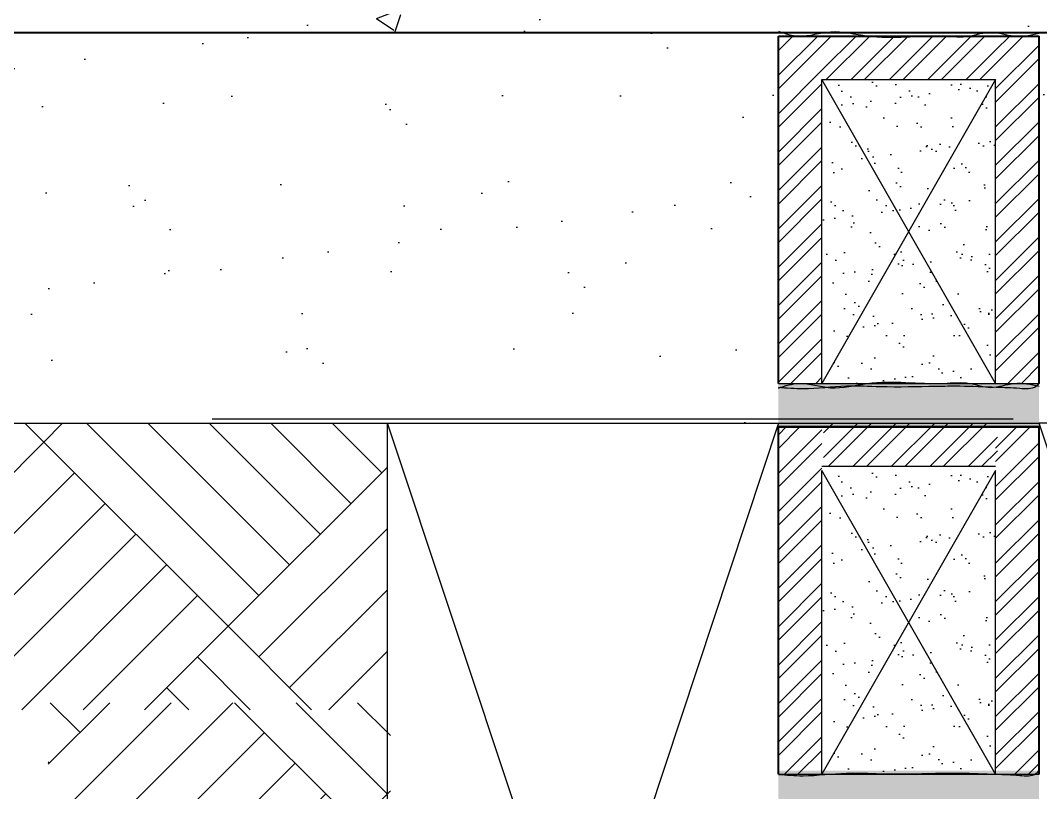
# Model space of a CAD drawing. Header units: inches. Extents: x 8351 to 42256, y 21052 to 33437.
# Drawn here: x 8616.39 to 8639.87, y 24092.05 to 24109.84 of the extents above; entities that cross this region are included whole.
import ezdxf

# ---------------------------------------------------------------- set-up
doc = ezdxf.new("R2010")
doc.units = ezdxf.units.IN
doc.header["$MEASUREMENT"] = 0
pattern_1 = [(45, (-148085.0097662437, 22340.37580470162), (-0.4419417382415922, 0.4419417382415922), []), (45, (-148085.0097662437, 22340.68830470162), (-0.4419417382415922, 0.4419417382415922), [])]

msp = doc.modelspace()

# ---------------------------------------------------------------- hatches: boundary and pattern name
h = msp.add_hatch()
h.set_pattern_fill('AR-CONC', color=8, scale=0.8, style=0)
h.set_pattern_definition([(49.99999999999999, (-148085.0097662437, 22322.45773360346), (5.738081460806028, -0.5020170798607609), [0.6000000000000001, -6.600000000000001]), (355, (-148085.0097662437, 22322.45773360346), (-1.110010668904, 6.017537069600095), [0.48, -5.28]), (100.4514, (-148084.5315928034, 22322.41589888351), (4.628075053712172, 5.515516336487629), [0.5099215199999925, -5.609136895999939]), (46.18420000000002, (-148085.0097662437, 22324.05773360355), (8.537928389005156, -1.324152114632145), [0.8999999999999954, -9.899999999999926]), (96.63559999999998, (-148084.2982722831, 22323.94738714749), (7.477301644389627, 7.792942967203534), [0.7648823039999939, -8.413703999999903]), (351.1842, (-148085.0097662437, 22324.05773360355), (7.477295561069018, 7.792948807402597), [0.7200000000000001, -7.920000000000001]), (21, (-148084.2097662439, 22323.65773360364), (4.775256416947694, -3.220951125322711), [0.6000000000000001, -6.600000000000001]), (326.0000000000001, (-148084.2097662439, 22323.65773360364), (1.946522655372654, 5.801200360374825), [0.48, -5.28]), (71.4514, (-148083.8118283798, 22323.38932075564), (6.72178102865192, 2.580243973679619), [0.5099215200000001, -5.609136896]), (37.50000000000001, (-148085.0097662437, 22322.45773360346), (0.09727884253832536, 2.663150830650492), [0, -5.216, 0, -5.36, 0, -5.300000000000001]), (7.499999999999999, (-148085.0097662437, 22322.45773360346), (2.104556299537189, 3.155293695058882), [0, -3.056, 0, -5.096, 0, -2.02]), (327.5, (-148086.7937662437, 22322.45773360346), (4.270579489379273, -0.1804389738750384), [0, -2, 0, -6.24, 0, -8.28]), (317.5, (-148087.5937662435, 22322.45773360346), (4.66548935473909, 0.8008398586585411), [0, -2.6, 0, -4.144, 0, -5.88])])
edge = h.paths.add_edge_path()
edge.add_line((8675.456784832966, 24113.56294799296), (8639.478140805591, 24113.56294799296))
edge.add_spline(control_points=[(8639.478140805591, 24113.56294799296), (8639.407192529854, 24113.55653773088), (8639.336326642637, 24113.55548220666), (8639.26559186608, 24113.56294799296)], knot_values=[5.468446856194241, 5.468446856194241, 5.468446856194241, 5.468446856194241, 5.682645937162691, 5.682645937466111, 5.682645937466111, 5.682645937466111], degree=3, periodic=0)
edge.add_line((8639.26559186608, 24113.56294799296), (8638.243764037941, 24113.56294799296))
edge.add_spline(control_points=[(8638.243764037941, 24113.56294799296), (8638.04597070415, 24113.53078032823), (8637.844941026275, 24113.55438820997), (8637.644158465531, 24113.56294799296)], knot_values=[3.830591787237537, 3.830591787237537, 3.830591787237537, 3.830591787238227, 4.430197358939486, 4.430197358939486, 4.430197358939486, 4.430197358949663], degree=3, periodic=0)
edge.add_line((8637.644158465531, 24113.56294799296), (8637.219346484844, 24113.56294799296))
edge.add_spline(control_points=[(8637.219346484844, 24113.56294799296), (8636.773805172857, 24113.54850368088), (8636.32971735925, 24113.50301167814), (8635.887813811865, 24113.56294799296)], knot_values=[2.074247133455103, 2.074247133455103, 2.074247133455103, 2.074247133455103, 3.407322677639561, 3.407322677639561, 3.407322677639561, 3.407322677640673], degree=3, periodic=0)
edge.add_line((8635.887813811865, 24113.56294799296), (8605.168646276672, 24113.56294799296))
edge.add_line((8605.168646276672, 24113.56294799296), (8605.168646276672, 24109.56294799296))
edge.add_line((8605.168646276672, 24109.56294799296), (8634.889080400322, 24109.56294799296))
edge.add_spline(control_points=[(8634.889080400322, 24109.56294799296), (8634.937594034453, 24109.57107641434), (8635.107501811091, 24109.59403148599), (8635.277160210278, 24109.58020248057), (8635.398361457255, 24109.56294799296)], knot_values=[1.06876747032226, 1.06876747032226, 1.06876747032226, 1.06876747032226, 1.21519831769307, 1.58148033577314, 1.58148033577314, 1.58148033577314, 1.58148033577314], degree=3, periodic=0)
edge.add_line((8635.398361457255, 24109.56294799296), (8638.614967978303, 24109.56294799296))
edge.add_spline(control_points=[(8638.614967978303, 24109.56294799296), (8638.651737085287, 24109.56869680274), (8638.731399626215, 24109.57670270398), (8638.811245716852, 24109.56944918985), (8638.854286308144, 24109.56294799296)], knot_values=[4.807845778061064, 4.807845778061064, 4.807845778061064, 4.807845778061064, 4.920430728048533, 5.051741984417495, 5.051741984417495, 5.051741984417495, 5.051741984417495], degree=3, periodic=0)
edge.add_line((8638.854286308144, 24109.56294799296), (8675.456784832966, 24109.56294799296))
edge.add_line((8675.456784832966, 24109.56294799296), (8675.456784832966, 24113.56294799296))
h = msp.add_hatch()
h.set_pattern_fill('AR-SAND', color=5, scale=2, style=0)
h.set_pattern_definition([(37.50000000000001, (-148085.0097662437, 22322.45773360346), (-0.1259867162192163, 3.853647538026317), [0, -3.04, 0, -3.4, 0, -3.25]), (7.499999999999999, (-148085.0097662437, 22322.45773360346), (3.539553410535454, 5.644292130459481), [0, -1.64, 0, -2.74, 0, -1.05]), (327.5, (-148087.4697662437, 22322.45773360346), (6.22828372350299, 0.011318107073929), [0, -1, 0, -3.6, 0, -4.7]), (317.5, (-148087.4697662437, 22322.45773360346), (6.012253209144586, 1.755351129868498), [0, -0.5, 0, -2.36, 0, -2.7])])
edge = h.paths.add_edge_path()
edge.add_line((8675.456784832966, 24109.56294799296), (8639.929298417386, 24109.56294799296))
edge.add_spline(control_points=[(8639.478140805591, 24109.48101909112), (8639.598115758714, 24109.4918589725), (8639.718326305714, 24109.51801098816), (8639.838536852714, 24109.54416300383)], knot_values=[5.68264593746256, 5.68264593746256, 5.68264593746256, 5.68264593746256, 6.044860867008448, 6.044860867008448, 6.044860867008448, 6.044860867008448], degree=3, periodic=0)
edge.add_line((8639.838536852714, 24109.54416300383), (8639.838536852714, 24100.56294799343))
edge.add_line((8639.838536852714, 24100.56294799296), (8675.456784832966, 24100.56294799296))
edge.add_line((8675.456784832966, 24100.56294799296), (8675.456784832966, 24109.56294799296))
h.paths.add_polyline_path([(8633.838536852714, 24109.56294799296), (8605.168646276672, 24109.56294799296), (8605.168646276672, 24100.56294799296), (8633.838536852714, 24100.56294799296)])
h = msp.add_hatch()
h.set_pattern_fill('STEEL', color=1, scale=5, style=0)
h.set_pattern_definition(pattern_1)
h.paths.add_polyline_path([(8638.838536852714, 24101.48101909112), (8639.838536852714, 24101.48101909112), (8639.838536852714, 24109.48101909112), (8638.838536852714, 24109.48101909112)])
h.paths.add_polyline_path([(8634.838536852714, 24109.48101909112), (8633.838536852714, 24109.48101909112), (8633.838536852714, 24101.48101909112), (8634.838536852714, 24101.48101909112)])
h = msp.add_hatch()
h.set_pattern_fill('STEEL', color=1, scale=5, style=0)
h.set_pattern_definition(pattern_1)
h.paths.add_polyline_path([(8638.838536852714, 24108.48101909112), (8638.838536852714, 24109.48101909112), (8634.838536852714, 24109.48101909112), (8634.838536852714, 24108.48101909112)])
h = msp.add_hatch()
h.set_pattern_fill('AR-SAND', color=8, scale=0.5, style=0)
h.set_pattern_definition([(37.50000000000001, (-148124.8735433373, 22309.9797618592), (-0.03149667905480408, 0.9634118845065793), [0, -0.76, 0, -0.85, 0, -0.8125]), (7.499999999999999, (-148124.8735433373, 22309.9797618592), (0.8848883526338636, 1.41107303261487), [0, -0.41, 0, -0.685, 0, -0.2625]), (327.5, (-148125.4885433366, 22309.9797618592), (1.557070930875748, 0.002829526768482249), [0, -0.25, 0, -0.9, 0, -1.175]), (317.5, (-148125.4885433366, 22309.9797618592), (1.503063302286147, 0.4388377824671246), [0, -0.125, 0, -0.59, 0, -0.675])])
h.paths.add_polyline_path([(8634.838536852714, 24101.48101909112), (8638.838536852714, 24101.48101909112), (8638.838536852714, 24108.48101909112), (8634.838536852714, 24108.48101909112)])
h = msp.add_hatch()
h.set_pattern_fill('ESCHER', color=8, scale=0.2, style=0)
h.set_pattern_definition([(59.99999999999999, (-148085.0097662437, 22310.37580470162), (-0.2399999999062395, -5.413260950604126e-11), [0.22, -0.02]), (180, (-148085.0097662437, 22310.37580470162), (0.12, -0.2078460968), [0.22, -0.02]), (300.0000000000001, (-148085.0097662437, 22310.37580470162), (0.2399999999062395, -5.413260950604126e-11), [0.22, -0.02]), (59.99999999999999, (-148084.9897662432, 22310.37580470162), (-0.2399999999062395, -5.413260950604126e-11), [0.04000000000000001, -0.2]), (300.0000000000001, (-148084.9897662432, 22310.37580470162), (0.2399999999062395, -5.413260950604126e-11), [0.04000000000000001, -0.2]), (59.99999999999999, (-148085.0197662435, 22310.39312520929), (-0.2399999999062395, -5.413260950604126e-11), [0.04000000000000001, -0.2]), (180, (-148085.0197662435, 22310.39312520929), (0.12, -0.2078460968), [0.04000000000000001, -0.2]), (300.0000000000001, (-148085.0197662435, 22310.35848419348), (0.2399999999062395, -5.413260950604126e-11), [0.04000000000000001, -0.2]), (180, (-148085.0197662435, 22310.35848419348), (0.12, -0.2078460968), [0.04000000000000001, -0.2]), (59.99999999999999, (-148085.0897662438, 22310.37580470162), (-0.2399999999062395, -5.413260950604126e-11), [0.04000000000000001, -0.2]), (300.0000000000001, (-148085.0897662438, 22310.37580470162), (0.2399999999062395, -5.413260950604126e-11), [0.04000000000000001, -0.2]), (59.99999999999999, (-148084.9697662437, 22310.30652266907), (-0.2399999999062395, -5.413260950604126e-11), [0.04000000000000001, -0.2]), (180, (-148084.9697662437, 22310.30652266907), (0.12, -0.2078460968), [0.04000000000000001, -0.2]), (300.0000000000001, (-148084.9697662437, 22310.4450867337), (0.2399999999062395, -5.413260950604126e-11), [0.04000000000000001, -0.2]), (180, (-148084.9697662437, 22310.4450867337), (0.12, -0.2078460968), [0.04000000000000001, -0.2]), (0, (-148084.9697662437, 22310.41044571743), (-0.12, 0.2078460968), [0.14, -0.1]), (0, (-148084.9697662437, 22310.34116368534), (-0.12, 0.2078460968), [0.14, -0.1]), (120, (-148084.9997662439, 22310.42776622556), (-0.2399999999062395, 5.413269832388323e-11), [0.1399999999999979, -0.09999999999999898]), (120, (-148085.0597662435, 22310.39312520929), (-0.2399999999062395, 5.413269832388323e-11), [0.1399999999999979, -0.09999999999999898]), (240, (-148085.0597662435, 22310.35848419348), (0.1199999999062394, -0.2078460968541327), [0.14, -0.1]), (240, (-148084.9997662439, 22310.3238431772), (0.1199999999062394, -0.2078460968541327), [0.14, -0.1])])
edge = h.paths.add_edge_path()
edge.add_spline(control_points=[(8639.838536852714, 24101.48101909112), (8639.8173138506, 24101.45767066561), (8639.708791165356, 24101.33827974161), (8639.322188912634, 24101.38307869367), (8638.762419989076, 24101.3956288656), (8638.106710941274, 24101.42655387221), (8637.220764672127, 24101.41345048862), (8636.348246723157, 24101.39117386265), (8635.330024348315, 24101.44759191552), (8634.548939964478, 24101.33519018142), (8634.027401470323, 24101.3763705504), (8633.838536852714, 24101.39128318781)], knot_values=[0, 0, 0, 0, 0.09269881097107557, 0.4740104074243838, 1.017993143595406, 1.851571663378173, 2.411219109026905, 3.683532794642607, 4.466243239001887, 5.465456502621301, 6.032726868925216, 6.032726868925216, 6.032726868925216, 6.032726868925216], degree=3, periodic=0)
edge.add_line((8633.838536852714, 24101.39128318781), (8633.838536852714, 24100.58953947088))
edge.add_spline(control_points=[(8633.838536852714, 24100.58953947088), (8633.997491786, 24100.53815408683), (8634.156446719286, 24100.48676870277), (8634.316972131584, 24100.48101909112)], knot_values=[0, 0, 0, 0, 0.4905884110814394, 0.4905884110814394, 0.4905884110814394, 0.4905884110890959], degree=3, periodic=0)
edge.add_spline(control_points=[(8634.316972131584, 24100.48101909112), (8634.554071707395, 24100.47252678804), (8635.079748563212, 24100.67155546349), (8635.603046214883, 24100.51964272399), (8635.887813811865, 24100.48101909112)], knot_values=[0.4905884110814394, 0.4905884110814394, 0.4905884110814394, 0.4905884110890959, 1.21519831769307, 2.074247133455103, 2.07424713345554, 2.07424713345554, 2.07424713345554], degree=3, periodic=0)
edge.add_line((8635.887813811865, 24100.48101909112), (8637.219346484844, 24100.48101909112))
edge.add_spline(control_points=[(8637.219346484844, 24100.48101909112), (8637.360811741766, 24100.48560535096), (8637.502423532982, 24100.48706154924), (8637.644158465531, 24100.48101909112)], knot_values=[3.407322677643481, 3.407322677643481, 3.407322677643481, 3.407322677643481, 3.830591787237537, 3.830591787245581, 3.830591787245581, 3.830591787245581], degree=3, periodic=0)
edge.add_line((8637.644158465531, 24100.48101909112), (8638.24376403701, 24100.48101909112))
edge.add_spline(control_points=[(8638.24376403701, 24100.48101909112), (8638.405478499573, 24100.50731915122), (8638.743386646476, 24100.64198101664), (8639.08462097377, 24100.5001198801), (8639.26559186608, 24100.48101909112)], knot_values=[4.430197358948973, 4.430197358950231, 4.430197358950231, 4.430197358950231, 4.920430728048533, 5.468446856193365, 5.468446856193365, 5.468446856193365, 5.46844685649766], degree=3, periodic=0)
edge.add_line((8639.26559186608, 24100.48101909112), (8639.478140805591, 24100.48101909112))
edge.add_spline(control_points=[(8639.478140805591, 24100.48101909112), (8639.598115758714, 24100.4918589725), (8639.718326305714, 24100.51801098816), (8639.838536852714, 24100.54416300383)], knot_values=[5.682645937467131, 5.682645937467131, 5.682645937467131, 5.682645937467131, 6.044860867008448, 6.044860867008448, 6.044860867008448, 6.044860867008448], degree=3, periodic=0)
edge.add_line((8639.838536852714, 24100.54416300383), (8639.838536852714, 24101.48101909112))
h = msp.add_hatch(color=7)
edge = h.paths.add_edge_path()
edge.add_line((8639.838536852714, 24101.48101909112), (8633.838536852714, 24101.48101909112))
edge.add_line((8633.838536852714, 24101.48101909112), (8633.838536852714, 24101.39128318781))
edge.add_spline(control_points=[(8633.838536852714, 24101.39128318781), (8634.027401470323, 24101.3763705504), (8634.548939964478, 24101.33519018142), (8635.330024348315, 24101.44759191552), (8636.348246723157, 24101.39117386265), (8637.220764672127, 24101.41345048862), (8638.106710941274, 24101.42655387221), (8638.762419989076, 24101.3956288656), (8639.322188912634, 24101.38307869367), (8639.708791165356, 24101.33827974161), (8639.8173138506, 24101.45767066561), (8639.838536852714, 24101.48101909112)], knot_values=[0, 0, 0, 0, 0.5672703663039161, 1.56648362992333, 2.349194074282609, 3.621507759898311, 4.181155205547044, 5.01473372532981, 5.558716461500833, 5.940028057954141, 6.032726868925216, 6.032726868925216, 6.032726868925216, 6.032726868925216], degree=3, periodic=0)
edge = h.paths.add_edge_path()
edge.add_spline(control_points=[(8635.887813811865, 24100.48101909112), (8635.603046214883, 24100.51964272399), (8635.079748563212, 24100.67155546349), (8634.554071707395, 24100.47252678804), (8634.316972131584, 24100.48101909112)], knot_values=[0.4905884110814394, 0.4905884110814394, 0.4905884110814394, 0.4905884110818768, 1.34963722684391, 2.074247133447884, 2.07424713345554, 2.07424713345554, 2.07424713345554], degree=3, periodic=0)
edge.add_line((8634.316972131584, 24100.48101909112), (8635.887813811865, 24100.48101909112))
edge = h.paths.add_edge_path()
edge.add_spline(control_points=[(8634.316972131584, 24100.48101909112), (8634.156446719286, 24100.48676870277), (8633.997491786, 24100.53815408683), (8633.838536852714, 24100.58953947088)], knot_values=[0, 7.656486555873698e-12, 7.656486555873698e-12, 7.656486555873698e-12, 0.4905884110890959, 0.4905884110890959, 0.4905884110890959, 0.4905884110890959], degree=3, periodic=0)
edge.add_line((8633.838536852714, 24100.58953947088), (8633.838536852714, 24100.48101909112))
edge.add_line((8633.838536852714, 24100.48101909112), (8634.316972131584, 24100.48101909112))
edge = h.paths.add_edge_path()
edge.add_spline(control_points=[(8639.26559186608, 24100.48101909112), (8639.08462097377, 24100.5001198801), (8638.743386646476, 24100.64198101664), (8638.405478499573, 24100.50731915122), (8638.24376403701, 24100.48101909112)], knot_values=[4.430197358948973, 4.430197359253269, 4.430197359253269, 4.430197359253269, 4.978213487398101, 5.468446856496403, 5.468446856496403, 5.468446856496403, 5.46844685649766], degree=3, periodic=0)
edge.add_line((8638.243764037941, 24100.48101909112), (8639.26559186608, 24100.48101909112))
edge = h.paths.add_edge_path()
edge.add_spline(control_points=[(8639.838536852714, 24100.54416300383), (8639.718326305714, 24100.51801098816), (8639.598115758714, 24100.4918589725), (8639.478140805591, 24100.48101909112)], knot_values=[5.682645937467131, 5.682645937467131, 5.682645937467131, 5.682645937467131, 6.044860867008448, 6.044860867008448, 6.044860867008448, 6.044860867008448], degree=3, periodic=0)
edge.add_line((8639.478140805591, 24100.48101909112), (8639.838536852714, 24100.48101909112))
edge.add_line((8639.838536852714, 24100.48101909112), (8639.838536852714, 24100.54416300383))
h = msp.add_hatch()
h.set_pattern_fill('AR-PARQ1', color=8, scale=0.5, angle=45, style=0)
h.set_pattern_definition([(135, (-148085.0097662437, 22322.45773360346), (-8.485281374238571, 8.881784197001252e-16), [6, -6]), (135, (-148084.3026594625, 22323.16484038465), (-8.485281374238571, 8.881784197001252e-16), [6, -6]), (135, (-148083.5955526813, 22323.87194716584), (-8.485281374238571, 8.881784197001252e-16), [6, -6]), (135, (-148082.8884459001, 22324.57905394703), (-8.485281374238571, 8.881784197001252e-16), [6, -6]), (135, (-148082.1813391189, 22325.28616072822), (-8.485281374238571, 8.881784197001252e-16), [6, -6]), (135, (-148081.4742323377, 22325.99326750942), (-8.485281374238571, 8.881784197001252e-16), [6, -6]), (135, (-148080.7671255565, 22326.70037429061), (-8.485281374238571, 8.881784197001252e-16), [6, -6]), (45, (-148089.2524069308, 22326.70037429061), (8.485281374238571, -8.881784197001252e-16), [6, -6]), (45, (-148089.959513712, 22327.4074810718), (8.485281374238571, -8.881784197001252e-16), [6, -6]), (45, (-148090.6666204932, 22328.11458785299), (8.485281374238571, -8.881784197001252e-16), [6, -6]), (45, (-148091.3737272744, 22328.82169463419), (8.485281374238571, -8.881784197001252e-16), [6, -6]), (45, (-148092.0808340556, 22329.52880141538), (8.485281374238571, -8.881784197001252e-16), [6, -6]), (45, (-148092.7879408368, 22330.23590819657), (8.485281374238571, -8.881784197001252e-16), [6, -6]), (45, (-148093.495047618, 22330.94301497776), (8.485281374238571, -8.881784197001252e-16), [6, -6])])
h.paths.add_polyline_path([(8605.168646276672, 24100.56294799296), (8605.168646276672, 24093.96439336173), (8624.838536852714, 24093.96439336173), (8624.838536852714, 24100.56294799296)])
h = msp.add_hatch()
h.set_pattern_fill('STEEL', color=1, scale=5, style=0)
h.set_pattern_definition([(45, (-148085.0097662437, 22322.37219243523), (-0.4419417382415922, 0.4419417382415922), []), (45, (-148085.0097662437, 22322.68469243523), (-0.4419417382415922, 0.4419417382415922), [])])
h.paths.add_polyline_path([(8638.838536852714, 24092.47740682474), (8639.838536852714, 24092.47740682474), (8639.838536852714, 24100.47740682474), (8638.838536852714, 24100.47740682474)])
h.paths.add_polyline_path([(8634.838536852714, 24100.47740682474), (8633.838536852714, 24100.47740682474), (8633.838536852714, 24092.47740682474), (8634.838536852714, 24092.47740682474)])
h = msp.add_hatch()
h.set_pattern_fill('STEEL', color=1, scale=5, style=0)
h.set_pattern_definition([(45, (-148084.9685433603, 22331.45689845391), (-0.4419417382415922, 0.4419417382415922), []), (45, (-148084.9685433603, 22331.76939845391), (-0.4419417382415922, 0.4419417382415922), [])])
h.paths.add_polyline_path([(8638.879759736103, 24099.56211284341), (8638.879759736103, 24100.56211284341), (8634.879759736103, 24100.56211284341), (8634.879759736103, 24099.56211284341)])
h = msp.add_hatch()
h.set_pattern_fill('AR-SAND', color=8, scale=0.5, style=0)
h.set_pattern_definition([(37.50000000000001, (-148124.8735433373, 22300.97614959281), (-0.03149667905480408, 0.9634118845065793), [0, -0.76, 0, -0.85, 0, -0.8125]), (7.499999999999999, (-148124.8735433373, 22300.97614959281), (0.8848883526338636, 1.41107303261487), [0, -0.41, 0, -0.685, 0, -0.2625]), (327.5, (-148125.4885433366, 22300.97614959281), (1.557070930875748, 0.002829526768482249), [0, -0.25, 0, -0.9, 0, -1.175]), (317.5, (-148125.4885433366, 22300.97614959281), (1.503063302286147, 0.4388377824671246), [0, -0.125, 0, -0.59, 0, -0.675])])
h.paths.add_polyline_path([(8634.838536852714, 24092.47740682474), (8638.838536852714, 24092.47740682474), (8638.838536852714, 24099.47740682474), (8634.838536852714, 24099.47740682474)])
h = msp.add_hatch()
h.set_pattern_fill('AR-PARQ1', color=8, scale=0.5, angle=45, style=0)
h.set_pattern_definition([(45.00000000000001, (17648.22079408795, 92622.68794799299), (8.485281374238571, 8.881784197001252e-16), [6, -6]), (45.00000000000001, (17647.51368730676, 92623.39505477418), (8.485281374238571, 8.881784197001252e-16), [6, -6]), (45.00000000000001, (17646.80658052557, 92624.10216155538), (8.485281374238571, 8.881784197001252e-16), [6, -6]), (45.00000000000001, (17646.09947374438, 92624.80926833657), (8.485281374238571, 8.881784197001252e-16), [6, -6]), (45.00000000000001, (17645.39236696318, 92625.51637511776), (8.485281374238571, 8.881784197001252e-16), [6, -6]), (45.00000000000001, (17644.68526018199, 92626.22348189895), (8.485281374238571, 8.881784197001252e-16), [6, -6]), (45.00000000000001, (17643.9781534008, 92626.93058868014), (8.485281374238571, 8.881784197001252e-16), [6, -6]), (135, (17652.46343477511, 92626.93058868014), (-8.485281374238571, -8.881784197001252e-16), [6, -6]), (135, (17653.1705415563, 92627.63769546134), (-8.485281374238571, -8.881784197001252e-16), [6, -6]), (135, (17653.87764833749, 92628.34480224253), (-8.485281374238571, -8.881784197001252e-16), [6, -6]), (135, (17654.58475511868, 92629.05190902372), (-8.485281374238571, -8.881784197001252e-16), [6, -6]), (135, (17655.29186189987, 92629.75901580491), (-8.485281374238571, -8.881784197001252e-16), [6, -6]), (135, (17655.99896868107, 92630.4661225861), (-8.485281374238571, -8.881784197001252e-16), [6, -6]), (135, (17656.70607546226, 92631.1732293673), (-8.485281374238571, -8.881784197001252e-16), [6, -6])])
h.paths.add_polyline_path([(8617.03329408795, 24094.12544799296), (8624.90829408795, 24094.12544799296), (8624.90829408795, 24067.31294799296), (8617.03329408795, 24067.31294799296)])
h = msp.add_hatch()
h.set_pattern_fill('ESCHER', color=8, scale=0.2, style=0)
h.set_pattern_definition([(59.99999999999999, (-148085.0097662437, 22301.45773360346), (-0.2399999999062395, -5.413260950604126e-11), [0.22, -0.02]), (180, (-148085.0097662437, 22301.45773360346), (0.12, -0.2078460968), [0.22, -0.02]), (300.0000000000001, (-148085.0097662437, 22301.45773360346), (0.2399999999062395, -5.413260950604126e-11), [0.22, -0.02]), (59.99999999999999, (-148084.9897662432, 22301.45773360346), (-0.2399999999062395, -5.413260950604126e-11), [0.04000000000000001, -0.2]), (300.0000000000001, (-148084.9897662432, 22301.45773360346), (0.2399999999062395, -5.413260950604126e-11), [0.04000000000000001, -0.2]), (59.99999999999999, (-148085.0197662435, 22301.47505411159), (-0.2399999999062395, -5.413260950604126e-11), [0.04000000000000001, -0.2]), (180, (-148085.0197662435, 22301.47505411159), (0.12, -0.2078460968), [0.04000000000000001, -0.2]), (300.0000000000001, (-148085.0197662435, 22301.44041309532), (0.2399999999062395, -5.413260950604126e-11), [0.04000000000000001, -0.2]), (180, (-148085.0197662435, 22301.44041309532), (0.12, -0.2078460968), [0.04000000000000001, -0.2]), (59.99999999999999, (-148085.0897662438, 22301.45773360346), (-0.2399999999062395, -5.413260950604126e-11), [0.04000000000000001, -0.2]), (300.0000000000001, (-148085.0897662438, 22301.45773360346), (0.2399999999062395, -5.413260950604126e-11), [0.04000000000000001, -0.2]), (59.99999999999999, (-148084.9697662437, 22301.38845157137), (-0.2399999999062395, -5.413260950604126e-11), [0.04000000000000001, -0.2]), (180, (-148084.9697662437, 22301.38845157137), (0.12, -0.2078460968), [0.04000000000000001, -0.2]), (300.0000000000001, (-148084.9697662437, 22301.52701563554), (0.2399999999062395, -5.413260950604126e-11), [0.04000000000000001, -0.2]), (180, (-148084.9697662437, 22301.52701563554), (0.12, -0.2078460968), [0.04000000000000001, -0.2]), (0, (-148084.9697662437, 22301.49237461973), (-0.12, 0.2078460968), [0.14, -0.1]), (0, (-148084.9697662437, 22301.42309258718), (-0.12, 0.2078460968), [0.14, -0.1]), (120, (-148084.9997662439, 22301.50969512787), (-0.2399999999062395, 5.413269832388323e-11), [0.139999999999998, -0.09999999999999899]), (120, (-148085.0597662435, 22301.47505411159), (-0.2399999999062395, 5.413269832388323e-11), [0.139999999999998, -0.09999999999999899]), (240, (-148085.0597662435, 22301.44041309532), (0.1199999999062394, -0.2078460968541327), [0.14, -0.1]), (240, (-148084.9997662439, 22301.40577207951), (0.1199999999062394, -0.2078460968541327), [0.14, -0.1])])
edge = h.paths.add_edge_path()
edge.add_spline(control_points=[(8639.838536852714, 24092.56294799296), (8639.8173138506, 24092.53959956745), (8639.708791165356, 24092.42020864392), (8639.322188912634, 24092.46500759598), (8638.762419989076, 24092.47755776791), (8638.106710941274, 24092.50848277405), (8637.220764672127, 24092.49537939092), (8636.348246723157, 24092.47310276495), (8635.330024348315, 24092.52952081783), (8634.548939964478, 24092.41711908372), (8634.027401470323, 24092.45829945224), (8633.838536852714, 24092.47321209012)], knot_values=[0, 0, 0, 0, 0.09269881097107557, 0.4740104074243838, 1.017993143595406, 1.851571663378173, 2.411219109026905, 3.683532794642607, 4.466243239001887, 5.465456502621301, 6.032726868925216, 6.032726868925216, 6.032726868925216, 6.032726868925216], degree=3, periodic=0)
edge.add_line((8633.838536852714, 24092.47321209012), (8633.838536852714, 24091.67146837318))
edge.add_spline(control_points=[(8633.838536852714, 24091.67146837318), (8633.997491786, 24091.62008298867), (8634.156446720217, 24091.56869760461), (8634.316972131584, 24091.56294799296)], knot_values=[0, 0, 0, 0, 0.4905884110814394, 0.4905884110814394, 0.4905884110814394, 0.4905884110890959], degree=3, periodic=0)
edge.add_spline(control_points=[(8634.316972131584, 24091.56294799296), (8634.554071707395, 24091.55445568988), (8635.079748563212, 24091.75348436533), (8635.603046215814, 24091.60157162583), (8635.887813811865, 24091.56294799296)], knot_values=[0.4905884110814394, 0.4905884110814394, 0.4905884110814394, 0.4905884110890959, 1.21519831769307, 2.074247133455103, 2.07424713345554, 2.07424713345554, 2.07424713345554], degree=3, periodic=0)
edge.add_line((8635.887813811865, 24091.56294799296), (8637.219346484844, 24091.56294799296))
edge.add_spline(control_points=[(8637.219346484844, 24091.56294799296), (8637.360811741766, 24091.56753425326), (8637.502423532982, 24091.56899045155), (8637.644158465531, 24091.56294799296)], knot_values=[3.407322677643481, 3.407322677643481, 3.407322677643481, 3.407322677643481, 3.830591787237537, 3.830591787245581, 3.830591787245581, 3.830591787245581], degree=3, periodic=0)
edge.add_line((8637.644158465531, 24091.56294799296), (8638.24376403701, 24091.56294799296))
edge.add_spline(control_points=[(8638.243764037941, 24091.56294799296), (8638.405478499573, 24091.58924805306), (8638.743386646476, 24091.72390991895), (8639.08462097377, 24091.58204878241), (8639.26559186608, 24091.56294799296)], knot_values=[4.430197358948973, 4.430197358950231, 4.430197358950231, 4.430197358950231, 4.920430728048533, 5.468446856193365, 5.468446856193365, 5.468446856193365, 5.46844685649766], degree=3, periodic=0)
edge.add_line((8639.26559186608, 24091.56294799296), (8639.478140805591, 24091.56294799296))
edge.add_spline(control_points=[(8639.478140805591, 24091.56294799296), (8639.598115758714, 24091.5737878748), (8639.718326305714, 24091.59993989047), (8639.838536852714, 24091.62609190567)], knot_values=[5.682645937467131, 5.682645937467131, 5.682645937467131, 5.682645937467131, 6.044860867008448, 6.044860867008448, 6.044860867008448, 6.044860867008448], degree=3, periodic=0)
edge.add_line((8639.838536852714, 24091.62609190567), (8639.838536852714, 24092.56294799296))
h = msp.add_hatch(color=7)
edge = h.paths.add_edge_path()
edge.add_line((8639.838536852714, 24092.56294799296), (8633.838536852714, 24092.56294799296))
edge.add_line((8633.838536852714, 24092.56294799296), (8633.838536852714, 24092.47321208965))
edge.add_spline(control_points=[(8633.838536852714, 24092.47321209012), (8634.027401470323, 24092.45829945224), (8634.548939964478, 24092.41711908372), (8635.330024348315, 24092.52952081783), (8636.348246723157, 24092.47310276495), (8637.220764672127, 24092.49537939092), (8638.106710941274, 24092.50848277405), (8638.762419989076, 24092.47755776791), (8639.322188912634, 24092.46500759598), (8639.708791165356, 24092.42020864392), (8639.8173138506, 24092.53959956745), (8639.838536852714, 24092.56294799296)], knot_values=[0, 0, 0, 0, 0.5672703663039161, 1.56648362992333, 2.349194074282609, 3.621507759898311, 4.181155205547044, 5.01473372532981, 5.558716461500833, 5.940028057954141, 6.032726868925216, 6.032726868925216, 6.032726868925216, 6.032726868925216], degree=3, periodic=0)
edge = h.paths.add_edge_path()
edge.add_spline(control_points=[(8635.887813811865, 24091.56294799296), (8635.603046215814, 24091.60157162583), (8635.079748563212, 24091.75348436533), (8634.554071707395, 24091.55445568988), (8634.316972131584, 24091.56294799296)], knot_values=[0.4905884110814394, 0.4905884110814394, 0.4905884110814394, 0.4905884110818768, 1.34963722684391, 2.074247133447884, 2.07424713345554, 2.07424713345554, 2.07424713345554], degree=3, periodic=0)
edge.add_line((8634.316972131584, 24091.56294799296), (8635.887813811865, 24091.56294799296))
edge = h.paths.add_edge_path()
edge.add_spline(control_points=[(8634.316972131584, 24091.56294799296), (8634.156446720217, 24091.56869760461), (8633.997491786, 24091.62008298867), (8633.838536852714, 24091.67146837318)], knot_values=[0, 7.656486555873698e-12, 7.656486555873698e-12, 7.656486555873698e-12, 0.4905884110890959, 0.4905884110890959, 0.4905884110890959, 0.4905884110890959], degree=3, periodic=0)
edge.add_line((8633.838536852714, 24091.67146837318), (8633.838536852714, 24091.56294799343))
edge.add_line((8633.838536852714, 24091.56294799296), (8634.316972131584, 24091.56294799296))
edge = h.paths.add_edge_path()
edge.add_spline(control_points=[(8639.26559186608, 24091.56294799296), (8639.08462097377, 24091.58204878241), (8638.743386646476, 24091.72390991895), (8638.405478499573, 24091.58924805306), (8638.243764037941, 24091.56294799296)], knot_values=[4.430197358948973, 4.430197359253269, 4.430197359253269, 4.430197359253269, 4.978213487398101, 5.468446856496403, 5.468446856496403, 5.468446856496403, 5.46844685649766], degree=3, periodic=0)
edge.add_line((8638.243764037941, 24091.56294799296), (8639.26559186608, 24091.56294799296))
edge = h.paths.add_edge_path()
edge.add_spline(control_points=[(8639.838536852714, 24091.62609190567), (8639.718326305714, 24091.59993989047), (8639.598115758714, 24091.5737878748), (8639.478140805591, 24091.56294799296)], knot_values=[5.682645937467131, 5.682645937467131, 5.682645937467131, 5.682645937467131, 6.044860867008448, 6.044860867008448, 6.044860867008448, 6.044860867008448], degree=3, periodic=0)
edge.add_line((8639.478140805591, 24091.56294799296), (8639.838536852714, 24091.56294799296))
edge.add_line((8639.838536852714, 24091.56294799296), (8639.838536852714, 24091.62609190567))

# ---------------------------------------------------------------- linework, layer by layer
at = {"color": 7, "lineweight": 40}
for p, q in [((8605.168646276672, 24109.56294799296), (8675.456784832966, 24109.56294799296)), ((8633.838536852714, 24109.56294799296), (8639.838536852714, 24109.56294799296)), ((8638.614967978303, 24109.56294799296), (8675.456784832966, 24109.56294799296)), ((8633.838536852714, 24109.48101909112), (8639.838536852714, 24109.48101909112)), ((8633.838536852714, 24101.48101909112), (8633.838536852714, 24109.48101909112)), ((8639.838536852714, 24101.48101909112), (8639.838536852714, 24109.48101909112)), ((8633.838536852714, 24092.47740682474), (8633.838536852714, 24100.47740682474)), ((8633.838536852714, 24100.47740682474), (8639.838536852714, 24100.47740682474)), ((8639.838536852714, 24092.47740682474), (8639.838536852714, 24100.47740682474))]:
    msp.add_line(p, q, dxfattribs=at)
at = {"color": 7}
for p, q in [((8633.838536852714, 24109.48101909112), (8639.838536852714, 24109.48101909112)), ((8633.838536852714, 24101.48101909112), (8633.838536852714, 24109.48101909112)), ((8639.838536852714, 24101.48101909112), (8639.838536852714, 24109.48101909112)), ((8634.838536852714, 24108.48101909112), (8638.838536852714, 24108.48101909112)), ((8634.838536852714, 24101.48101909112), (8634.838536852714, 24108.48101909112)), ((8638.838536852714, 24101.48101909112), (8638.838536852714, 24108.48101909112)), ((8633.838536852714, 24101.48101909112), (8639.838536852714, 24101.48101909112)), ((8605.168646276672, 24100.56294799296), (8624.838536852714, 24100.56294799296)), ((8624.838536852714, 24073.56294799296), (8624.838536852714, 24100.56294799296)), ((8633.838536852714, 24100.56294799296), (8639.838536852714, 24100.56294799296)), ((8633.838536852714, 24092.47740682474), (8633.838536852714, 24100.47740682474)), ((8639.838536852714, 24092.47740682474), (8639.838536852714, 24100.47740682474)), ((8638.838536852714, 24099.56294799296), (8634.838536852714, 24099.56294799296)), ((8634.838536852714, 24092.47740682474), (8634.838536852714, 24099.47740682474)), ((8638.838536852714, 24092.47740682474), (8638.838536852714, 24099.47740682474)), ((8633.838536852714, 24092.47740682474), (8639.838536852714, 24092.47740682474)), ((8633.838536852714, 24092.47740682474), (8639.838536852714, 24092.47740682474)), ((8633.838536852714, 24092.47740682474), (8639.838536852714, 24092.47740682474))]:
    msp.add_line(p, q, dxfattribs=at)
at = {"color": 8}
for p, q in [((8638.838536852714, 24101.48101909112), (8634.838536852714, 24108.48101909112)), ((8638.838536852714, 24108.48101909112), (8634.838536852714, 24101.48101909112)), ((8639.245359273371, 24100.65717016513), (8620.807859273371, 24100.65717016513)), ((8633.838536852714, 24073.56294799296), (8624.838536852714, 24100.56294799296)), ((8624.838536852714, 24100.56294799296), (8633.838536852714, 24100.56294799296)), ((8633.838536852714, 24100.56294799296), (8624.90829408795, 24073.56294799296)), ((8648.838536852714, 24073.56294799296), (8639.838536852714, 24100.56294799296)), ((8648.838536852714, 24100.56294799296), (8639.838536852714, 24100.56294799296)), ((8638.838536852714, 24092.47740682474), (8634.838536852714, 24099.47740682474)), ((8638.838536852714, 24099.47740682474), (8634.838536852714, 24092.47740682474))]:
    msp.add_line(p, q, dxfattribs=at)
at = {"color": 7, "lineweight": 50}
msp.add_line((8633.838536852714, 24100.47740682474), (8639.838536852714, 24100.47740682474), dxfattribs=at)
at = {"color": 7}
for points in [[(8633.838536852714, 24109.58953947088), (8634.316972131584, 24109.48101909112), (8635.034625050355, 24109.58118797399), (8635.887813811865, 24109.48101909112), (8637.644158465531, 24109.48101909112), (8638.243764037941, 24109.48101909112), (8638.725322262128, 24109.57283647664), (8639.26559186608, 24109.48101909112), (8639.838536852714, 24109.54416300383)], [(8633.838536852714, 24101.3724987109), (8634.316972131584, 24101.48101909112), (8635.034625050355, 24101.38085020825), (8635.887813811865, 24101.48101909112), (8637.644158465531, 24101.48101909112), (8638.243764037941, 24101.48101909112), (8638.725322262128, 24101.38920170514), (8639.26559186608, 24101.48101909112), (8639.838536852714, 24101.41787517842)], [(8633.838536852714, 24101.39128318781), (8634.405039200303, 24101.36177456498), (8635.40250805181, 24101.42079181064), (8636.18511824098, 24101.40826456508), (8637.457406313833, 24101.41633767894), (8638.017038180236, 24101.42051342761), (8638.850240089674, 24101.39545893649), (8639.393632638943, 24101.37012606187), (8639.772133656521, 24101.41633767894), (8639.838536852714, 24101.48101909112)], [(8633.838536852714, 24092.47321209012), (8634.405039200303, 24092.44370346682), (8635.40250805274, 24092.50272071295), (8636.18511824098, 24092.49019346738), (8637.457406313833, 24092.49826658124), (8638.017038181168, 24092.50244232945), (8638.850240089674, 24092.47738783833), (8639.393632638943, 24092.45205496417), (8639.772133656521, 24092.49826658124), (8639.838536852714, 24092.56294799296)]]:
    msp.add_spline(points, degree=3, dxfattribs=at)

doc.saveas('drawing.dxf')
